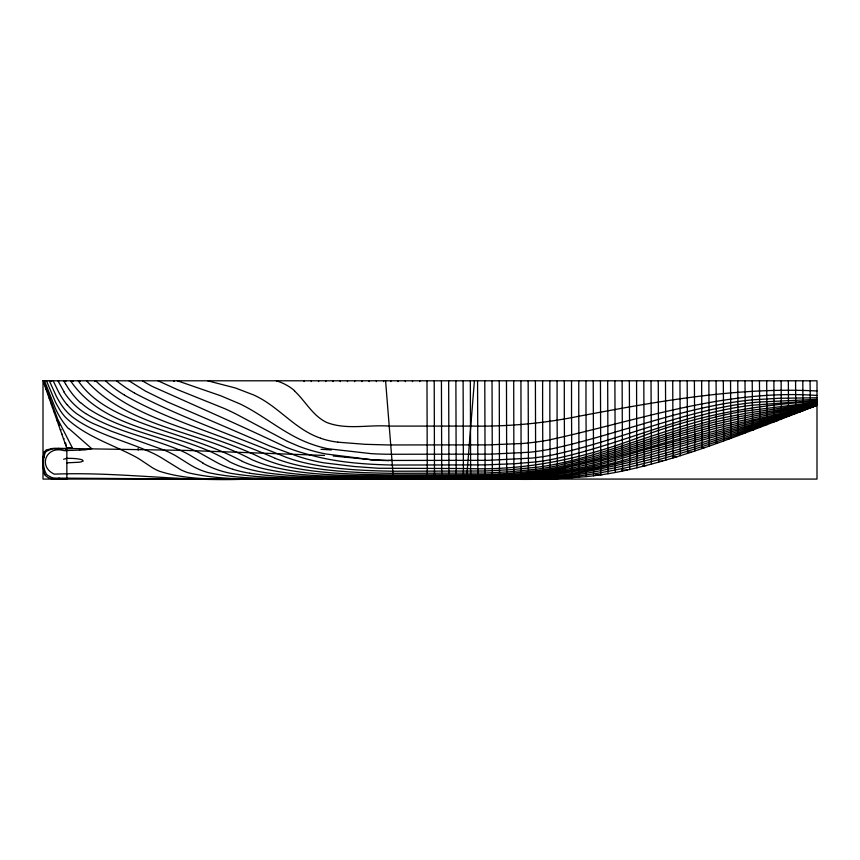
<?xml version="1.0" encoding="UTF-8"?>
<svg xmlns="http://www.w3.org/2000/svg" width="860" height="860" viewBox="0 0 860 860"><rect width="100%" height="100%" fill="white"/><g stroke="black" fill="none" stroke-linecap="round" stroke-linejoin="round"><path stroke-width="1.29" d="M325.789 381.56L325.789 380.797M333.013 381.571L333.013 380.797M340.248 381.571L340.248 380.797M347.472 381.582L347.472 380.797M354.696 381.593L354.696 380.797M361.931 381.603L361.931 380.797M369.155 381.603L369.155 380.797M376.379 381.614L376.379 380.797M492.027 380.797L492.329 478.945M499.252 380.797L499.488 477.655A175.451 0.71 90 0 0 499.499 478.063L499.563 478.977M506.475 380.797L506.701 476.848A169.882 0.688 90 0 0 506.733 477.848L506.819 479.095M513.71 380.797L513.904 475.548A154.66 0.634 90 0 0 513.947 477.192L514.054 479.095L549.594 477.88A374.584 374.584 0 0 0 560.096 477.01C648.762 466.238 733.214 434.859 817 405.286C734.257 432.978 650.988 461.422 564.654 475.515A359.448 359.448 0 0 1 551.668 476.999L524.578 478.579L482.245 479.02M520.934 380.797L521.117 474.064A160.53 0.656 -90 0 0 521.171 476.504L521.257 478.827A196.918 0.806 90 0 0 521.3 479.127L502.132 479.095M528.158 380.797L528.47 478.332A182.997 0.742 -90 0 0 528.524 479.127M535.393 380.797L535.705 478.031A171.452 0.699 -90 0 0 535.759 479.117M542.617 380.797L542.617 410.5A183.718 0.752 90 0 0 542.617 414.638L542.939 477.794A162.207 0.656 -90 0 0 542.993 479.031M549.841 380.797L549.852 408.618A180.718 0.731 -90 0 0 549.852 414.058L550.174 477.676A166.012 0.677 -90 0 0 550.196 478.504L550.217 478.848M557.076 380.797L557.076 408.048A170.721 0.699 -90 0 0 557.076 413.402L557.441 478.612M564.3 380.797L564.3 406.113A160.949 0.656 -90 0 0 564.311 413.972L564.676 478.278M571.524 380.797L571.534 404.189A155.294 0.634 -90 0 0 571.534 413.155L571.9 477.837M578.759 380.797L578.759 402.297A149.059 0.602 -90 0 0 578.759 412.273L579.124 477.279M585.982 380.797L585.982 401.642A137.987 0.559 -90 0 0 585.993 411.36L586.359 476.601M708.855 380.797L709.221 445.974M716.079 380.797L716.455 443.416M723.314 380.797L723.679 440.825M730.538 380.797L730.903 438.191M737.762 380.797L738.138 435.547M744.996 380.797L745.362 432.87M752.221 380.797L752.586 430.172M759.445 380.797L759.821 427.452M766.679 380.797L767.045 424.711M773.903 380.883L774.032 408.532A144.373 0.591 -90 0 0 774.064 411.005L774.269 421.948M781.127 380.797L781.256 407.317A139.761 0.57 -90 0 0 781.288 409.865L781.504 419.175M788.362 380.797L788.48 406.124A136.224 0.559 90 0 0 788.512 408.145L788.727 416.39M795.586 380.797L795.704 404.963A135.772 0.548 90 0 0 795.726 406.49L795.951 413.596M802.81 380.797L802.928 403.813A138.492 0.559 -90 0 0 802.95 404.91L803.186 410.779M44.258 457.015L44.279 451.994M58.706 449.361L58.727 448.307M65.941 449.339L65.962 448.436M51.492 449.307L51.503 448.619M324.489 455.435L185.781 450.404L55.223 448.275A39.334 39.334 0 0 0 52.567 448.458L46.203 449.963L44.247 452.177A35.228 35.228 0 0 0 43.151 459.584L43.129 465.518A35.228 35.228 0 0 0 44.215 472.935M466.529 479.02L474.419 380.797M817 405.372C751.35 430.226 686.226 458.272 617.114 472.14A378.088 378.088 0 0 1 584.262 476.827L556.893 478.633L524.041 479.138M817 405.339C718.541 441.384 617.803 483.234 510.883 479.117M817 405.114L769.012 420.647L725.141 433.687M817 404.974C756.692 424.496 695.063 439.514 634.186 457.101C580.855 473.484 525.17 480.675 469.431 478.794M817 404.802C748.748 424.894 679.497 441.384 611.224 461.444C564.805 475.354 516.29 479.321 468.055 478.579L359.673 478.59M725.055 433.709C678.4 446.587 632.1 461.154 584.628 470.893C547.723 478.998 509.776 478.945 472.204 478.934L341.173 479.074M817 404.598C748.372 423.045 679.034 438.826 611.095 459.82C564.321 474.193 515.344 478.977 466.593 478.246L383.022 478.246C338.636 477.429 293.83 479.665 249.744 473.247M817 404.35L782.6 413.069L713.23 428.979L595.367 462.519L571.567 468.281L549.658 472.462A321.038 321.038 0 0 1 542.993 473.452L518.343 475.988L488.297 477.504L388.183 477.762C348.053 477.246 307.665 478.386 267.793 473.032A190.135 190.135 0 0 1 258.967 471.506L254.581 470.57A119.583 119.583 0 0 1 238.811 465.883L234.21 463.959A115.358 115.358 0 0 1 230.136 462.089C179.794 430.032 106.575 433.805 70.531 380.797M817 404.05L713.241 426.839L682.84 435.117L602.376 459.143L556.914 470.054A326.854 326.854 0 0 1 538.027 473.043L510.281 475.698L485.416 476.87L390.655 477.096C347.859 476.16 304.236 478.192 262.246 468.377A125.173 125.173 0 0 1 242.326 461.401M817 403.684L735.429 419.605L713.338 424.614L682.797 433.031L596.679 459.219L556.925 468.818A316.297 316.297 0 0 1 543.273 471.151L516.817 474.118L488.684 475.827L391.945 476.182C351.794 475.472 310.933 476.365 271.685 466.679A139.793 139.793 0 0 1 251.668 459.552C198.112 430.602 129.194 427.667 86.559 380.797M817 403.265L740.449 416.466L713.51 422.314L682.722 430.892L596.722 457.606L556.839 467.464A303.247 303.247 0 0 1 538.822 470.452L510.464 473.333L485.588 474.677L393.138 474.946C357.857 474.516 322.21 474.086 287.562 466.69M817 402.749L745.738 413.327L718.949 418.648L682.636 428.645L596.786 455.789L554.517 466.335A288.304 288.304 0 0 1 536.382 469.205L510.238 471.742L485.556 473.054L393.009 473.322C362.565 472.957 331.895 471.871 301.935 466.131A166.894 166.894 0 0 1 275.254 458.412M817 402.136L746.329 410.919A325.66 325.66 0 0 0 724.486 414.939C666.64 427.882 612.116 452.758 553.969 464.54A266.729 266.729 0 0 1 538.231 467.077L511.485 469.646L484.911 470.99L392.848 471.226C362.028 470.667 330.853 469.248 300.806 461.895A164.733 164.733 0 0 1 286.047 457.24C235.393 436.418 183.234 418.562 134.622 393.16M817 401.394C754.886 404.866 695.009 415.788 636.669 438.32C582.542 458.477 525.395 470.839 467.378 468.528L378.411 468.259L354.03 466.496L323.747 462.809A192.543 192.543 0 0 1 318.716 461.863A172.752 172.752 0 0 1 292.927 454.542L269.803 446.028L167.732 402.039L145.448 391.106L128.914 380.797M67.929 448.597L72.648 448.404L57.781 419.325L43.366 380.797M817 400.481L752.543 405.2A311.675 311.675 0 0 0 725.109 409.629C666.5 421.701 611.535 446.899 553.012 459.186A239.746 239.746 0 0 1 535.017 461.992L514.506 463.733L485.255 464.884L392.343 465.045C364.307 464.389 335.862 462.336 308.794 454.585A184.631 184.631 0 0 1 286.187 447.232C241.961 426.151 197.101 406.468 152.403 386.473A172.011 172.011 0 0 1 142.459 380.808M66.854 448.759L54.298 448.78A23.231 23.231 0 0 0 51.181 449.232L46.537 451.242A6.085 6.085 0 0 0 45.322 452.586C42.645 459.068 42.892 467.281 46.021 473.591A8.6 8.6 0 0 0 47.622 475.376L51.578 477.44M817 399.319L758.068 402.104A324.026 324.026 0 0 0 725.281 406.726C666.607 418.003 611.395 442.094 553.109 454.832A235.93 235.93 0 0 1 532.232 458.058L488.158 460.326L388.344 460.455L370.606 459.648L333.218 456.004M59.071 478.117L210.421 479.127M80.012 450.081L84.076 449.909A44.935 44.935 0 0 0 86.097 449.715L91.719 448.651L68.736 428.441M79.679 450.092L66.854 450.543A23.865 23.865 0 0 1 64.134 450.661C46.257 445.222 37.614 466.518 54.32 474.15C118.454 471.581 182.255 481.837 246.454 479.149M817 397.761L778.687 398.287L753.231 399.792A337.561 337.561 0 0 0 731.838 402.448C669.908 412.101 611.503 436.106 550.379 449.167A243.283 243.283 0 0 1 529.62 452.231L490.942 454.134L391.483 454.263M514.087 479.009L497.456 479.074M66.854 462.852L79.41 462.207A24.102 24.102 0 0 0 81.001 461.927L83.237 461.014L82.27 459.906A7.428 7.428 0 0 0 81.593 459.67A15.652 15.652 0 0 0 80.496 459.369L79.432 459.154A34.486 34.486 0 0 0 78.131 458.939L75.218 458.595A69.671 69.671 0 0 0 72.627 458.423L66.854 458.326L63.618 459.272M43 380.797L817 380.797L817 479.074L43 479.074L43 380.797L66.854 448.329M46.042 389.408L46.956 389.408M47.622 393.891L48.547 393.891M49.203 398.373L50.138 398.373M816.29 402.856L817 402.856M52.395 407.339L52.933 407.339M809.819 407.339L811.98 407.339M53.976 411.822L54.567 411.822M796.962 411.822L800.52 411.822M55.545 416.304L56.201 416.304M786.696 416.304L788.964 416.304M57.125 420.787L57.932 420.787M775.333 420.787L777.311 420.787M58.706 425.27L59.641 425.27M762.96 425.27L765.561 425.27M60.297 429.763L61.21 429.763M752.102 429.763L753.683 429.763M61.877 434.246L62.468 434.246M739.901 434.246L741.664 434.246M63.457 438.729L64.124 438.729M727.033 438.729L729.355 438.729M65.048 443.212L65.769 443.212M715.67 443.212L717.036 443.212M66.628 447.694L71.907 447.694M701.76 447.694L704.286 447.694M44.29 452.177L45.139 452.177M688.258 452.177L691.096 452.177M43.387 456.66L44.365 456.66M344.237 456.66L346.021 456.66M674.251 456.66L677.271 456.66M659.47 461.143L662.512 461.143M642.85 465.625L646.236 465.625M43.57 470.108L44.322 470.108M621.683 470.108L627.252 470.108M44.817 474.591L46.01 474.591M595.808 474.591L602.451 474.591M393.45 478.805L334.002 478.998M367.489 479.041L372.692 479.031M357.083 478.579C315.039 477.623 272.502 480.213 230.835 473.344A92.514 92.514 0 0 1 202.939 463.239M340.549 479.052C296.883 476.945 251.389 482.041 207.991 472.548A70.563 70.563 0 0 1 193.672 466.797L191.758 465.712A97.449 97.449 0 0 1 189.34 464.282L176.354 456.133A104.769 104.769 0 0 0 163.497 449.855L111.359 431.236L92.858 423.399A131.075 131.075 0 0 1 86.623 420.153L76.508 413.585A61.103 61.103 0 0 1 67.037 404.565M323.274 478.998C278.436 477.02 232.372 483.051 188.297 472.785A58.964 58.964 0 0 1 180.965 469.85L164.131 459.455A105.221 105.221 0 0 0 154.316 453.897C127.172 440.9 96.449 435.031 72.068 416.691A53.997 53.997 0 0 1 62.898 407.027L60.995 404.318A86.559 86.559 0 0 1 56.126 395.869L49.342 380.797M472.151 479.063L502.562 479.117M280.048 479.095C240.058 476.913 198.176 483.696 159.412 471.237A56.878 56.878 0 0 1 152.177 467.582L140.083 459.53A94.256 94.256 0 0 0 135.052 456.574C111.574 444.136 84.893 436.181 65.489 417.326A53.793 53.793 0 0 1 59.824 409.865L56.491 404.103A112.445 112.445 0 0 1 55.298 401.738L46.483 380.797M388.602 460.39L391.977 460.412M817 395.471C724.829 388.817 636.938 420.938 548.218 440.137A272.942 272.942 0 0 1 522.88 443.47L488.673 444.878L388.193 444.953L365.242 444.319L337.873 442.18M817 390.977C737.149 386.86 658.169 401.319 580.07 416.003C544.595 423.324 508.4 426.657 472.194 426.087L389.225 426.098C368.575 424.55 346.558 430.15 326.757 422.475C312.642 415.81 305.493 401.115 294.432 390.892M370.94 459.638L326.123 454.015A157.509 157.509 0 0 1 298.226 446.028L287.444 441.395M286.541 466.442L285.767 466.26A153.897 153.897 0 0 1 262.149 458.401C207.593 430.914 141.083 424.173 95.675 380.797M207.636 380.797L235.436 387.989L254.098 395.138A108.317 108.317 0 0 1 264.031 400.513C283.284 412.477 298.624 430.881 320.673 438.202M177.386 380.797L220.644 395.75L239.918 403.877A179.493 179.493 0 0 1 246.874 407.446C268.836 419.487 288.283 436.289 312.298 444.405A115.079 115.079 0 0 0 327.692 448.705L370.993 453.628A325.392 325.392 0 0 0 391.483 454.252M275.286 458.348C225.524 436.149 171.978 422.357 124.506 395.181M134.869 420.336C170.495 434.504 208.464 442.954 242.348 461.358M134.536 420.196C113.187 411.628 91.407 400.394 78.195 380.797M287.1 441.234L236.704 414.38A298.764 298.764 0 0 0 224.944 408.737L177.257 389.548L158.014 380.797M203.057 463.024L189.576 454.972A109.413 109.413 0 0 0 182.61 451.382C150.833 437.471 115.466 431.892 85.667 413.51M80.614 402.534L83.635 405.103A91.45 91.45 0 0 0 88.849 409.016C121.088 429.892 159.96 435.891 194.962 450.651A123.313 123.313 0 0 1 201.219 453.757L216.763 462.476A95.277 95.277 0 0 0 232.899 469.291M64.091 391.848L57.942 380.797M65.478 383.786L63.747 380.797M53.148 380.797L58.609 391.977A76.443 76.443 0 0 0 66.962 404.619M44.505 380.797L55.191 407.919A77.206 77.206 0 0 0 68.467 428.667M463.422 478.998L463.11 380.797M456.198 478.998L455.886 380.797M448.963 478.998L448.662 380.797M441.739 478.998L441.427 380.797M434.515 478.998L434.203 380.797M427.28 478.998L426.979 380.797M470.646 478.998L470.345 380.797M485.115 479.02L484.793 380.797M477.88 478.998L477.569 380.797M810.41 407.919L810.045 380.797M232.157 479.127L232.135 478.579M224.933 479.127L224.911 478.568M385.581 380.797L393.471 479.02M58.738 479.127L58.727 478.536M51.503 478.622L51.492 477.708M44.279 384.377L44.247 380.797M51.503 404.834L51.492 402.867M593.583 475.784L593.207 380.797M44.279 473.494L44.258 468.743M701.996 448.479L701.631 380.797M694.772 450.941L694.396 380.797M608.041 473.731L607.665 380.797M600.807 474.827L600.441 380.797M58.738 425.162L58.727 422.625M687.538 453.349L687.172 380.797M680.314 455.692L679.948 380.797M673.09 457.961L672.713 380.797M665.855 460.154L665.489 380.797M658.631 462.261L658.255 380.797M636.948 467.926L636.733 445.211A143.276 0.581 90 0 1 636.722 443.943L636.572 380.797M629.724 469.581L629.348 380.797M622.489 471.097L622.124 380.797M615.265 472.484L614.889 380.797M65.962 445.663L65.962 444.158M174.053 380.797L174.053 381.507M138.17 448.307L138.17 450.102M51.417 380.797L51.428 381.528M94.665 380.797L94.665 381.507M87.451 380.797L87.451 381.496M80.238 380.797L80.249 381.346M73.035 380.797L73.035 381.496M65.822 380.797L65.822 381.485M58.62 380.797L58.62 381.496M651.031 380.797L651.385 461.766A172.968 0.71 90 0 1 651.407 464.26M643.807 380.797L644.162 463.647A174.085 0.71 -90 0 1 644.172 466.152M419.744 380.797L419.744 381.614M412.52 380.797L412.52 381.614M405.296 380.797L405.296 381.614M398.062 380.797L398.062 381.614M390.838 380.797L390.838 381.614M383.614 380.797L383.614 381.614M318.565 380.797L318.565 381.56M311.331 380.797L311.331 381.55M304.107 380.797L304.107 381.55M66.854 448.35L66.854 479.074C59.534 478.472 50.181 481.256 44.752 474.838A3.87 3.87 0 0 1 44.247 472.925M388.602 460.584A279.64 279.521 0.2 0 1 370.929 459.831M321.027 449.318A146.232 36.313 5.3 0 1 331.423 449.941M276.382 380.84A49.955 49.955 0 0 1 294.593 390.698M337.873 442.147A81.41 81.41 0 0 1 320.64 438.267M134.665 393.106A129.957 129.957 0 0 1 116.637 380.883M124.539 395.127A109.489 109.489 0 0 1 105.597 380.894M80.421 402.738A81.087 81.087 0 0 1 65.532 383.754M249.755 473.204A129.322 129.322 0 0 1 232.899 469.313M85.645 413.552A72.584 72.584 0 0 1 63.898 391.966M59.071 478.031A26.585 26.585 0 0 1 51.546 477.623"/></g></svg>
